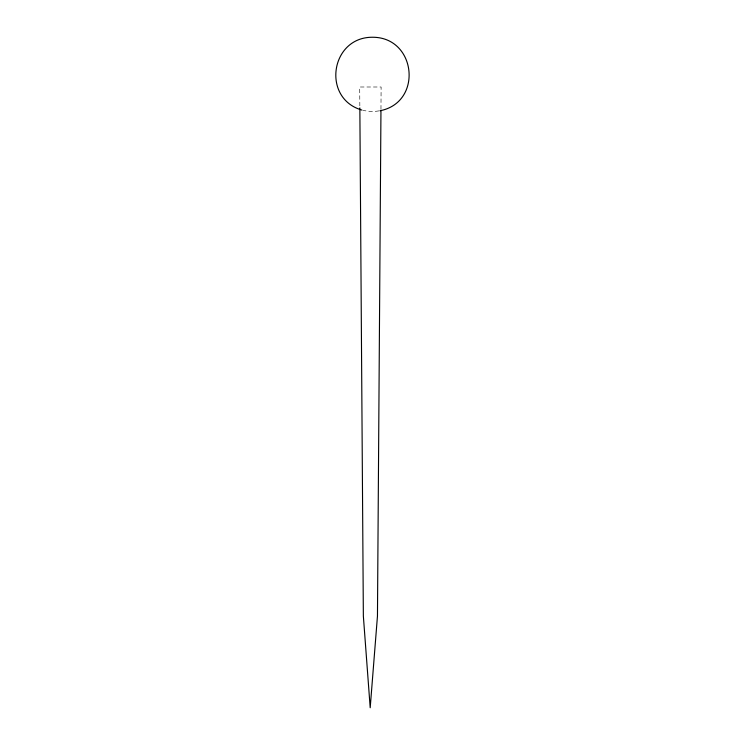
<?xml version="1.0" encoding="UTF-8"?>
<svg xmlns="http://www.w3.org/2000/svg" width="745" height="745" viewBox="0 0 745 745"><rect width="100%" height="100%" fill="white"/><g stroke="black" fill="none" stroke-linecap="round" stroke-linejoin="round"><path stroke-width="0.56" stroke-dasharray="3.73 2.79" d="M380.965 109.087L381.114 86.997L359.705 86.997L359.844 106.758M378.926 110.893L372.5 111.741L362.862 110.474"/><path stroke-width="1.12" d="M380.956 110.251L377.464 616.05L370.2 707.75L363.355 616.05L359.854 107.923M379.997 110.754C423.169 102.41 416.399 37.11 372.5 37.25C330.482 37.045 321.402 98.415 361.865 110.055"/></g></svg>
